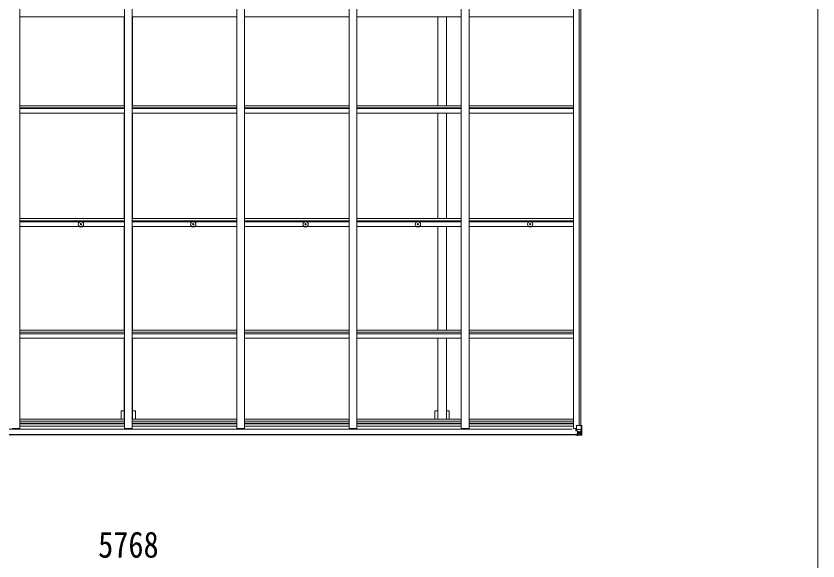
# Model space of a CAD drawing. Units: millimetres at full size, sheet at 1:35; details may follow other scales. Extents: x -9783 to 9892, y -6828 to 6752.
# Drawn here: x 4284 to 9397, y 187 to 3662 of the extents above; entities that cross this region are included whole.
import ezdxf
from ezdxf.enums import TextEntityAlignment as Align

# ---------------------------------------------------------------- set-up
doc = ezdxf.new("R2010")
doc.units = ezdxf.units.MM
doc.header["$LTSCALE"] = 35
for name, color, linetype, lineweight in [('0-1_本体', 4, 'Continuous', 9), ('0-2_部品', 7, 'Continuous', 9), ('0-A_寸法', 6, 'Continuous', 9), ('F-0_240', 7, 'Continuous', 9)]:
    doc.layers.add(name, color=color, linetype=linetype, lineweight=lineweight)
doc.styles.add('ＭＳ ゴシック', font='')
doc.styles.get('ＭＳ ゴシック').set_extended_font_data('MS Gothic')

msp = doc.modelspace()

# ---------------------------------------------------------------- linework, layer by layer
at = {"layer": '0-1_本体'}
for p, q in [((4309.19, 1031.28), (4309.19, 6338.31)), ((5025.19, 1031.28), (5025.19, 6338.31)), ((5741.19, 1031.28), (5741.19, 6338.31)), ((6457.19, 1031.28), (6457.19, 6338.31)), ((7173.19, 1031.28), (7173.19, 6338.31)), ((7839.19, 1031.28), (7839.19, 6338.31)), ((7874.37, 1050.82), (7874.37, 6318.77)), ((7884.19, 1050.82), (7884.19, 6318.77)), ((4309.19, 3656.8), (4975.19, 3656.8)), ((4972.69, 3089.27), (4972.69, 3656.8)), ((5025.19, 3656.8), (5691.19, 3656.8)), ((5027.69, 3089.27), (5027.69, 3656.8)), ((5741.19, 3656.8), (6407.19, 3656.8)), ((6457.19, 3656.8), (7123.19, 3656.8)), ((6972.69, 3089.27), (6972.69, 3656.8)), ((7027.69, 3089.27), (7027.69, 3656.8)), ((7173.19, 3656.8), (7839.19, 3656.8)), ((4309.19, 3089.27), (4975.19, 3089.27)), ((4309.19, 3076.25), (4975.19, 3076.25)), ((4309.19, 3072.39), (4975.19, 3072.39)), ((5025.19, 3089.27), (5691.19, 3089.27)), ((5025.19, 3076.25), (5691.19, 3076.25)), ((5025.19, 3072.39), (5691.19, 3072.39)), ((5741.19, 3089.27), (6407.19, 3089.27)), ((5741.19, 3076.25), (6407.19, 3076.25)), ((5741.19, 3072.39), (6407.19, 3072.39)), ((6457.19, 3089.27), (7123.19, 3089.27)), ((6457.19, 3076.25), (7123.19, 3076.25)), ((6457.19, 3072.39), (7123.19, 3072.39)), ((7173.19, 3089.27), (7839.19, 3089.27)), ((7173.19, 3076.25), (7839.19, 3076.25)), ((7173.19, 3072.39), (7839.19, 3072.39)), ((4309.19, 3042.51), (4975.19, 3042.51)), ((4972.69, 2369.98), (4972.69, 3042.51)), ((5025.19, 3042.51), (5691.19, 3042.51)), ((5027.69, 2369.98), (5027.69, 3042.51)), ((5741.19, 3042.51), (6407.19, 3042.51)), ((6457.19, 3042.51), (7123.19, 3042.51)), ((6972.69, 2369.98), (6972.69, 3042.51)), ((7027.69, 2369.98), (7027.69, 3042.51)), ((7173.19, 3042.51), (7839.19, 3042.51)), ((4309.19, 2369.98), (4975.19, 2369.98)), ((4309.19, 2357.06), (4975.19, 2357.06)), ((5025.19, 2369.98), (5691.19, 2369.98)), ((5025.19, 2357.06), (5691.19, 2357.06)), ((5741.19, 2369.98), (6407.19, 2369.98)), ((5741.19, 2357.06), (6407.19, 2357.06)), ((6457.19, 2369.98), (7123.19, 2369.98)), ((6457.19, 2357.06), (7123.19, 2357.06)), ((7173.19, 2369.98), (7839.19, 2369.98)), ((7173.19, 2357.06), (7839.17, 2357.06)), ((4309.19, 2348.74), (4975.19, 2348.74)), ((4309.19, 2319.46), (4975.19, 2319.46)), ((4972.69, 1659.2), (4972.69, 2319.46)), ((5025.19, 2348.74), (5691.19, 2348.74)), ((5025.19, 2319.46), (5691.19, 2319.46)), ((5027.69, 1659.2), (5027.69, 2319.46)), ((5741.19, 2348.74), (6407.19, 2348.74)), ((5741.19, 2319.46), (6407.19, 2319.46)), ((6457.19, 2348.74), (7123.19, 2348.74)), ((6457.19, 2319.46), (7123.19, 2319.46)), ((6972.69, 1659.2), (6972.69, 2319.46)), ((7027.69, 1659.2), (7027.69, 2319.46)), ((7173.19, 2348.74), (7839.19, 2348.74)), ((7173.19, 2319.46), (7839.19, 2319.46)), ((4309.19, 1659.2), (4975.19, 1659.2)), ((4309.19, 1646.37), (4975.19, 1646.37)), ((4309.19, 1636.21), (4975.19, 1636.21)), ((5025.19, 1659.2), (5691.19, 1659.2)), ((5025.19, 1646.37), (5691.19, 1646.37)), ((5025.19, 1636.21), (5691.19, 1636.21)), ((5741.19, 1659.2), (6407.19, 1659.2)), ((5741.19, 1646.37), (6407.19, 1646.37)), ((5741.19, 1636.21), (6407.19, 1636.21)), ((6457.19, 1659.2), (7123.19, 1659.2)), ((6457.19, 1646.37), (7123.19, 1646.37)), ((6457.19, 1636.21), (7123.19, 1636.21)), ((7173.19, 1659.2), (7839.19, 1659.2)), ((7173.19, 1646.37), (7839.19, 1646.37)), ((7173.19, 1636.21), (7839.19, 1636.21)), ((4309.19, 1607.24), (4975.19, 1607.24)), ((4972.69, 1090.14), (4972.69, 1607.24)), ((5025.19, 1607.24), (5691.19, 1607.24)), ((5027.69, 1090.14), (5027.69, 1607.24)), ((5741.19, 1607.24), (6407.19, 1607.24)), ((6457.19, 1607.24), (7123.19, 1607.24)), ((6972.69, 1090.14), (6972.69, 1607.24)), ((7027.69, 1090.14), (7027.69, 1607.24)), ((7173.19, 1607.24), (7839.19, 1607.24)), ((5045.39, 1144.98), (5027.69, 1144.98)), ((5045.39, 1144.98), (5045.39, 1090.14)), ((7045.39, 1144.98), (7027.69, 1144.98)), ((7045.39, 1144.98), (7045.39, 1090.14)), ((4309.19, 1090.14), (4975.19, 1090.14)), ((4309.19, 1077.32), (4975.19, 1077.32)), ((5025.19, 1090.14), (5691.19, 1090.14)), ((5025.19, 1077.32), (5691.19, 1077.32)), ((5741.19, 1090.14), (6407.19, 1090.14)), ((5741.19, 1077.32), (6407.19, 1077.32)), ((6457.19, 1090.14), (7123.19, 1090.14)), ((6457.19, 1077.32), (7123.19, 1077.32)), ((7173.19, 1090.14), (7839.19, 1090.14)), ((7173.19, 1077.32), (7839.19, 1077.32)), ((7830.19, 1027.96), (2172.19, 1027.96)), ((4259.19, 1031.28), (4309.19, 1031.28)), ((4309.19, 1065.98), (4975.19, 1065.98)), ((4309.19, 1062.19), (4975.19, 1062.19)), ((4309.19, 1046.24), (4975.19, 1046.24)), ((4975.19, 1031.28), (5025.19, 1031.28)), ((5025.19, 1065.98), (5691.19, 1065.98)), ((5025.19, 1062.19), (5691.19, 1062.19)), ((5025.19, 1046.24), (5691.19, 1046.24)), ((5691.19, 1031.28), (5741.19, 1031.28)), ((5741.19, 1065.98), (6407.19, 1065.98)), ((5741.19, 1062.19), (6407.19, 1062.19)), ((5741.19, 1046.24), (6407.19, 1046.24)), ((6407.19, 1031.28), (6457.19, 1031.28)), ((6457.19, 1065.98), (7123.19, 1065.98)), ((6457.19, 1062.19), (7123.19, 1062.19)), ((6457.19, 1046.24), (7123.19, 1046.24)), ((7123.19, 1031.28), (7173.19, 1031.28)), ((7173.19, 1065.98), (7839.19, 1065.98)), ((7173.19, 1062.19), (7839.19, 1062.19)), ((7173.19, 1046.24), (7839.19, 1046.24)), ((7839.19, 1031.28), (7852.19, 1031.28)), ((2137.69, 992.48), (7862.69, 992.48)), ((2137.69, 990.41), (7862.69, 990.41))]:
    msp.add_line(p, q, dxfattribs=at)
for points in [[(4975.19, 1031.28), (4975.19, 6338.31), (5025.19, 6338.31)], [(5691.19, 1031.28), (5691.19, 6338.31), (5741.19, 6338.31)], [(6407.19, 1031.28), (6407.19, 6338.31), (6457.19, 6338.31)], [(7123.19, 1031.28), (7123.19, 6338.31), (7173.19, 6338.31)], [(4972.69, 1144.98), (4954.99, 1144.98), (4954.99, 1090.14)], [(6972.69, 1144.98), (6954.99, 1144.98), (6954.99, 1090.14)]]:
    msp.add_lwpolyline(points, dxfattribs=at)
at = {"layer": '0-2_部品'}
for p, q in [((4695.95, 2334.6), (4697.05, 2334.62)), ((4695.95, 2333.6), (4697.05, 2333.58)), ((4697.05, 2334.62), (4697.57, 2334.72)), ((4697.05, 2333.58), (4697.57, 2333.48)), ((4697.67, 2335.24), (4697.57, 2334.72)), ((4697.67, 2332.96), (4697.57, 2333.48)), ((4697.69, 2336.34), (4697.67, 2335.24)), ((4697.69, 2331.85), (4697.67, 2332.96)), ((4698.69, 2336.34), (4698.71, 2335.24)), ((4698.69, 2331.85), (4698.71, 2332.96)), ((4698.71, 2335.24), (4698.81, 2334.72)), ((4698.71, 2332.96), (4698.81, 2333.48)), ((4699.33, 2334.62), (4698.81, 2334.72)), ((4699.33, 2333.58), (4698.81, 2333.48)), ((4700.44, 2334.6), (4699.33, 2334.62)), ((4700.44, 2333.6), (4699.33, 2333.58)), ((5411.95, 2334.6), (5413.05, 2334.62)), ((5411.95, 2333.6), (5413.05, 2333.58)), ((5413.05, 2334.62), (5413.57, 2334.72)), ((5413.05, 2333.58), (5413.57, 2333.48)), ((5413.67, 2335.24), (5413.57, 2334.72)), ((5413.67, 2332.96), (5413.57, 2333.48)), ((5413.69, 2336.34), (5413.67, 2335.24)), ((5413.69, 2331.85), (5413.67, 2332.96)), ((5414.69, 2336.34), (5414.71, 2335.24)), ((5414.69, 2331.85), (5414.71, 2332.96)), ((5414.71, 2335.24), (5414.81, 2334.72)), ((5414.71, 2332.96), (5414.81, 2333.48)), ((5415.33, 2334.62), (5414.81, 2334.72)), ((5415.33, 2333.58), (5414.81, 2333.48)), ((5416.44, 2334.6), (5415.33, 2334.62)), ((5416.44, 2333.6), (5415.33, 2333.58)), ((6127.95, 2334.6), (6129.05, 2334.62)), ((6127.95, 2333.6), (6129.05, 2333.58)), ((6129.05, 2334.62), (6129.57, 2334.72)), ((6129.05, 2333.58), (6129.57, 2333.48)), ((6129.67, 2335.24), (6129.57, 2334.72)), ((6129.67, 2332.96), (6129.57, 2333.48)), ((6129.69, 2336.34), (6129.67, 2335.24)), ((6129.69, 2331.85), (6129.67, 2332.96)), ((6130.69, 2336.34), (6130.71, 2335.24)), ((6130.69, 2331.85), (6130.71, 2332.96)), ((6130.71, 2335.24), (6130.81, 2334.72)), ((6130.71, 2332.96), (6130.81, 2333.48)), ((6131.33, 2334.62), (6130.81, 2334.72)), ((6131.33, 2333.58), (6130.81, 2333.48)), ((6132.44, 2334.6), (6131.33, 2334.62)), ((6132.44, 2333.6), (6131.33, 2333.58)), ((6843.95, 2334.6), (6845.05, 2334.62)), ((6843.95, 2333.6), (6845.05, 2333.58)), ((6845.05, 2334.62), (6845.57, 2334.72)), ((6845.05, 2333.58), (6845.57, 2333.48)), ((6845.67, 2335.24), (6845.57, 2334.72)), ((6845.67, 2332.96), (6845.57, 2333.48)), ((6845.69, 2336.34), (6845.67, 2335.24)), ((6845.69, 2331.85), (6845.67, 2332.96)), ((6846.69, 2336.34), (6846.71, 2335.24)), ((6846.69, 2331.85), (6846.71, 2332.96)), ((6846.71, 2335.24), (6846.81, 2334.72)), ((6846.71, 2332.96), (6846.81, 2333.48)), ((6847.33, 2334.62), (6846.81, 2334.72)), ((6847.33, 2333.58), (6846.81, 2333.48)), ((6848.44, 2334.6), (6847.33, 2334.62)), ((6848.44, 2333.6), (6847.33, 2333.58)), ((7559.95, 2334.6), (7561.05, 2334.62)), ((7559.95, 2333.6), (7561.05, 2333.58)), ((7561.05, 2334.62), (7561.57, 2334.72)), ((7561.05, 2333.58), (7561.57, 2333.48)), ((7561.67, 2335.24), (7561.57, 2334.72)), ((7561.67, 2332.96), (7561.57, 2333.48)), ((7561.69, 2336.34), (7561.67, 2335.24)), ((7561.69, 2331.85), (7561.67, 2332.96)), ((7562.69, 2336.34), (7562.71, 2335.24)), ((7562.69, 2331.85), (7562.71, 2332.96)), ((7562.71, 2335.24), (7562.81, 2334.72)), ((7562.71, 2332.96), (7562.81, 2333.48)), ((7563.33, 2334.62), (7562.81, 2334.72)), ((7563.33, 2333.58), (7562.81, 2333.48)), ((7564.44, 2334.6), (7563.33, 2334.62)), ((7564.44, 2333.6), (7563.33, 2333.58)), ((7852.19, 1031.28), (7852.19, 1015.95)), ((7852.19, 1027.82), (7856.69, 1027.82)), ((7856.69, 1049.82), (7856.69, 1016.72)), ((7880.69, 1024.15), (7856.69, 1024.15)), ((7887.85, 1050.82), (7857.69, 1050.82)), ((7887.3, 1023.94), (7880.69, 1024.15)), ((7887.3, 1023.94), (7883.16, 1011.85)), ((7887.85, 1050.82), (7887.85, 990.23)), ((7850.69, 994.8), (7850.69, 994.68)), ((7850.69, 993.12), (7850.69, 994.68)), ((7850.69, 993.12), (7850.69, 992.48)), ((7851.69, 993.12), (7850.69, 993.12)), ((7851.69, 992.48), (7851.69, 993.12)), ((7856.69, 993.12), (7851.69, 993.12)), ((7853.19, 1017.67), (7852.19, 1017.67)), ((7852.19, 1015.95), (7853.19, 1015.94)), ((7857.24, 1015.91), (7853.19, 1015.94)), ((7856.89, 989.62), (7853.77, 990.42)), ((7856.69, 994.73), (7866.69, 994.81)), ((7856.69, 994.73), (7856.69, 993.12)), ((7856.89, 989.62), (7857.19, 989.62)), ((7857.19, 989.62), (7857.19, 990.42)), ((7857.52, 1016.46), (7867.86, 1014.81)), ((7857.52, 1015.83), (7857.52, 1016.46)), ((7867.86, 1014.17), (7857.52, 1015.83)), ((7858.69, 992.89), (7866.69, 992.89)), ((7858.69, 992.86), (7866.69, 992.86)), ((7862.19, 989.23), (7862.19, 990.42)), ((7862.19, 989.23), (7867.19, 989.32)), ((7862.19, 988.82), (7862.19, 989.23)), ((7862.19, 988.82), (7862.19, 988.31)), ((7868.69, 988.7), (7862.19, 988.31)), ((7862.19, 988.31), (7862.19, 987.42)), ((7862.19, 987.42), (7868.69, 987.82)), ((7863.19, 1014.92), (7863.19, 994.95)), ((7863.19, 1007.02), (7867.19, 1007.02)), ((7863.19, 998.82), (7867.19, 998.82)), ((7867.08, 995.19), (7863.19, 995.19)), ((7866.7, 994.81), (7866.69, 994.81)), ((7866.69, 992.86), (7866.69, 994.81)), ((7866.69, 993.89), (7867.19, 993.89)), ((7866.7, 994.98), (7866.7, 994.81)), ((7867.19, 1010.62), (7868.69, 1010.62)), ((7867.19, 997.06), (7868.69, 997.06)), ((7867.19, 993.53), (7868.69, 993.53)), ((7867.86, 1014.81), (7867.86, 1014.17)), ((7868.69, 1013.92), (7868.69, 987.82)), ((7880.69, 1010.62), (7868.69, 1010.62)), ((7869.69, 997.06), (7868.69, 997.06)), ((7880.69, 997.06), (7868.69, 997.06)), ((7868.69, 987.93), (7880.69, 988.72)), ((7875.21, 1004.26), (7875.21, 1005.22)), ((7880.69, 1010.62), (7880.69, 1010.62)), ((7880.69, 1010.62), (7883.02, 1010.59)), ((7883.02, 997.12), (7880.69, 997.06)), ((7880.78, 988.72), (7888.71, 989.19)), ((7883.02, 1010.59), (7883.02, 997.12)), ((7883.88, 993.61), (7886.61, 989.94)), ((7887.85, 990.17), (7887.85, 990.23)), ((7889.75, 989.15), (7889.75, 989.11)), ((7889.75, 989.11), (7889.75, 989.11)), ((7890.69, 990.11), (7890.69, 990.15))]:
    msp.add_line(p, q, dxfattribs=at)
for points in [[(7890.69, 990.15), (7890.69, 1050.82), (7887.85, 1050.82)], [(7856.69, 994.73), (7856.69, 994.74), (7850.69, 994.68)], [(7851.69, 994.85), (7866.69, 994.98), (7866.7, 994.98)], [(7853.19, 1015.94), (7853.19, 1017.67), (7856.69, 1017.69)], [(7866.69, 993.89), (7858.69, 993.89), (7858.69, 992.48)], [(7862.19, 988.82), (7867.19, 988.82), (7867.19, 1014.28)], [(7889.75, 989.11), (7880.69, 988.55), (7868.69, 987.82)], [(7874.25, 1002.34), (7873.29, 1002.34), (7873.29, 1003.3), (7874.25, 1003.3)], [(7875.21, 1005.22), (7876.17, 1005.22), (7876.17, 1004.26)], [(7876.17, 1001.38), (7876.17, 1000.42), (7875.21, 1000.42), (7875.21, 1001.38)], [(7877.13, 1003.3), (7878.09, 1003.3), (7878.09, 1002.34), (7877.13, 1002.34)]]:
    msp.add_lwpolyline(points, dxfattribs=at)
for centre, radius in [((4698.19, 2334.1), 17), ((4698.19, 2334.1), 4), ((5414.19, 2334.1), 17), ((5414.19, 2334.1), 4), ((6130.19, 2334.1), 17), ((6130.19, 2334.1), 4), ((6846.19, 2334.1), 17), ((6846.19, 2334.1), 4), ((7562.19, 2334.1), 17), ((7562.19, 2334.1), 4), ((7875.69, 1002.82), 5.3)]:
    msp.add_circle(centre, radius, dxfattribs=at)
for centre, radius, start, end in [((4698.19, 2334.1), 2.3, 167.44414, 192.55586), ((4698.19, 2334.1), 2.3, 77.44414, 102.55586), ((4698.19, 2334.1), 2.3, 257.44414, 282.55586), ((4698.19, 2334.1), 2.3, 347.44414, 12.55586), ((5414.19, 2334.1), 2.3, 167.44414, 192.55586), ((5414.19, 2334.1), 2.3, 77.44414, 102.55586), ((5414.19, 2334.1), 2.3, 257.44414, 282.55586), ((5414.19, 2334.1), 2.3, 347.44414, 12.55586), ((6130.19, 2334.1), 2.3, 167.44414, 192.55586), ((6130.19, 2334.1), 2.3, 77.44414, 102.55586), ((6130.19, 2334.1), 2.3, 257.44414, 282.55586), ((6130.19, 2334.1), 2.3, 347.44414, 12.55586), ((6846.19, 2334.1), 2.3, 167.44414, 192.55586), ((6846.19, 2334.1), 2.3, 77.44414, 102.55586), ((6846.19, 2334.1), 2.3, 257.44414, 282.55586), ((6846.19, 2334.1), 2.3, 347.44414, 12.55586), ((7562.19, 2334.1), 2.3, 167.44414, 192.55586), ((7562.19, 2334.1), 2.3, 77.44414, 102.55586), ((7562.19, 2334.1), 2.3, 257.44414, 282.55586), ((7562.19, 2334.1), 2.3, 347.44414, 12.55586), ((7857.69, 1049.82), 1, 90, 180), ((7851.55, 987.16), 7.69, 88.96999, 96.43426), ((7857.63, 1017.39), 0.937, 182.32209, 263.26766), ((7857.63, 1016.76), 0.937, 182.32209, 263.26766), ((7866.69, 995.31), 0.5, 270.52895, 0.04464), ((7866.69, 992.39), 0.5, 0.00109, 90.00109), ((7866.69, 992.36), 0.5, 359.99802, 89.99691), ((7866.68, 995.49), 0.513, 271.88028, 1.04707), ((7867.75, 1013.88), 0.937, 2.32209, 83.26766), ((7867.75, 1013.24), 0.937, 2.32209, 83.26766), ((7874.25, 1004.26), 0.96, 270, 0), ((7874.25, 1001.38), 0.96, 0, 90), ((7877.13, 1004.26), 0.96, 180, 270), ((7877.13, 1001.38), 0.96, 90, 180), ((7886.56, 990.11), 1.28, 311.17831, 2.45895), ((7888.54, 976.5), 12.7, 89.24466, 95.10311), ((7889.69, 990.15), 0.999, 273.4424, 359.95083), ((7889.69, 990.11), 0.999, 273.4424, 359.95083), ((7889.69, 990.1), 1, 273.50017, 0.00079)]:
    msp.add_arc(centre, radius, start, end, dxfattribs=at)
for centre, major_axis, ratio, start_param, end_param in [((7886.58, 1021.59), (-0.85, -2.32), 0.403757, 2.3087461, 3.2744049), ((7962.44, 997.06), (-81.75, 0), 0.061163, 0, 0.0007725), ((7885.89, 997.2), (-0.03, -5), 0.573921, 4.7320603, 5.5159136), ((7884.43, 1010.57), (0, -3), 0.468246, 4.2703918, 4.7058971), ((7887.56, 992.13), (0.02, -3), 0.466854, 5.5234897, 6.1575023), ((7887.75, 989.03), (-2, -0.12), 0.060933, 3.1378449, 4.2119296), ((7688.75, 976.8), (-201, -12.36), 0.060933, 3.1373463, 3.1378449)]:
    msp.add_ellipse(centre, major_axis=major_axis, ratio=ratio, start_param=start_param, end_param=end_param, dxfattribs=at)
at = {"layer": 'F-0_240', "color": 5}
msp.add_line((9396.97, 6751.9), (9396.97, -6828.1), dxfattribs=at)

# ---------------------------------------------------------------- texts
at = {"layer": '0-A_寸法', "color": 7, "style": 'ＭＳ ゴシック', "width": 0.85}
msp.add_text('5768', height=166.8, dxfattribs=at).set_placement((4807.69, 157.64), align=Align.BOTTOM_LEFT)

doc.saveas('drawing.dxf')
